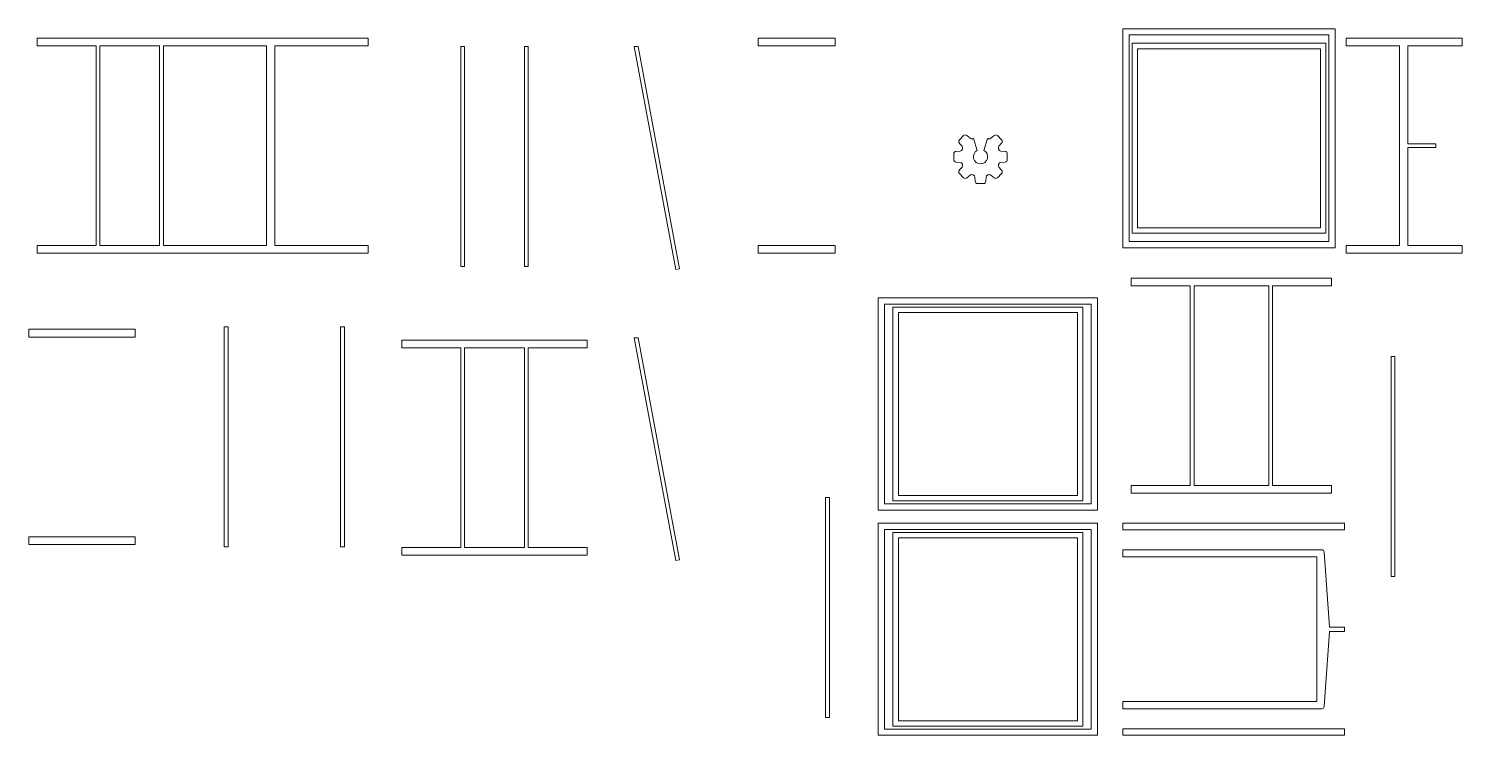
# Model space of a CAD drawing. Header units: millimetres. Extents: x 17 to 2423, y 17 to 1203.
import ezdxf

# ---------------------------------------------------------------- set-up
doc = ezdxf.new("R2010")
doc.units = ezdxf.units.MM

msp = doc.modelspace()

# ---------------------------------------------------------------- linework, layer by layer
at = {"color": 7, "linetype": 'Continuous', "lineweight": 15}
for p, q in [((2209.4, 1203), (1853.4, 1203)), ((1853.4, 1203), (1853.4, 835)), ((2209.4, 835), (2209.4, 1203)), ((31, 1187), (586.6, 1187)), ((31, 1187), (31, 1174)), ((586.6, 1187), (586.6, 1174)), ((1241.3, 1187), (1370.3, 1187)), ((1241.3, 1187), (1241.3, 1174)), ((1370.3, 1187), (1370.3, 1174)), ((1864, 1192.4), (1864, 845.6)), ((2198.8, 1192.4), (1864, 1192.4)), ((2198.8, 845.6), (2198.8, 1192.4)), ((2228, 1187), (2423, 1187)), ((2228, 1187), (2228, 1174)), ((2423, 1187), (2423, 1174)), ((31, 1174), (130, 1174)), ((130, 1174), (130, 839)), ((136.5, 1174), (236.8, 1174)), ((136.5, 1174), (136.5, 839)), ((236.8, 1174), (236.8, 839)), ((243.3, 1174), (243.3, 839)), ((243.3, 1174), (416.1, 1174)), ((416.1, 1174), (416.1, 839)), ((429.9, 1174), (429.9, 839)), ((429.9, 1174), (586.6, 1174)), ((742.1, 1173), (748.6, 1173)), ((742.1, 1173), (742.1, 804)), ((748.6, 1173), (748.6, 804)), ((848.9, 1173), (855.4, 1173)), ((848.9, 1173), (848.9, 804)), ((855.4, 1173), (855.4, 804)), ((1040, 1173), (1033.4, 1173)), ((1033.4, 1173), (1103, 799)), ((1109.4, 800.2), (1040, 1173)), ((1241.3, 1174), (1370.3, 1174)), ((2193.8, 1178.4), (1869, 1178.4)), ((1869, 1178.4), (1869, 859.6)), ((1878, 1169.4), (1878, 868.6)), ((2184.8, 1169.4), (1878, 1169.4)), ((2184.8, 868.6), (2184.8, 1169.4)), ((2193.8, 859.6), (2193.8, 1178.4)), ((2228, 1174), (2317.8, 1174)), ((2317.8, 1174), (2317.8, 839)), ((2331.6, 1174), (2331.6, 1009.5)), ((2331.6, 1174), (2423, 1174)), ((1578.8, 1011), (1583.5, 1005.6)), ((1586.1, 1023.5), (1579, 1016.4)), ((1596.9, 1019), (1591.5, 1023.7)), ((1608.9, 998.8), (1602.4, 1018.9)), ((1626.4, 1018.9), (1619.9, 998.8)), ((1637.2, 1023.7), (1631.8, 1019)), ((1649.7, 1016.4), (1642.7, 1023.5)), ((1645.3, 1005.6), (1649.9, 1011)), ((1569.4, 993.1), (1569.4, 983.1)), ((1580.2, 997.6), (1573.1, 997.1)), ((1655.7, 997.1), (1648.6, 997.6)), ((1659.4, 983.1), (1659.4, 993.1)), ((2331.6, 1009.5), (2378.5, 1009.5)), ((2331.6, 839), (2331.6, 1003.5)), ((2331.6, 1003.5), (2378.5, 1003.5)), ((2378.5, 1009.5), (2378.5, 1003.5)), ((1573.1, 979.1), (1580.2, 978.6)), ((1583.5, 970.7), (1578.8, 965.3)), ((1649.9, 965.3), (1645.3, 970.7)), ((1648.6, 978.6), (1655.7, 979.1)), ((1579, 959.8), (1586.1, 952.8)), ((1591.5, 952.6), (1596.9, 957.2)), ((1604.9, 953.9), (1605.4, 946.8)), ((1609.4, 943.1), (1619.4, 943.1)), ((1623.4, 946.8), (1623.9, 953.9)), ((1631.8, 957.2), (1637.2, 952.6)), ((1642.7, 952.8), (1649.7, 959.8)), ((1878, 868.6), (2184.8, 868.6)), ((1864, 845.6), (2198.8, 845.6)), ((1869, 859.6), (2193.8, 859.6)), ((31, 839), (130, 839)), ((31, 826), (31, 839)), ((31, 826), (586.6, 826)), ((136.5, 839), (236.8, 839)), ((243.3, 839), (416.1, 839)), ((429.9, 839), (586.6, 839)), ((586.6, 826), (586.6, 839)), ((1241.3, 839), (1370.3, 839)), ((1241.3, 826), (1241.3, 839)), ((1241.3, 826), (1370.3, 826)), ((1370.3, 826), (1370.3, 839)), ((1853.4, 835), (2209.4, 835)), ((2228, 839), (2317.8, 839)), ((2228, 826), (2228, 839)), ((2228, 826), (2423, 826)), ((2331.6, 839), (2423, 839)), ((2423, 826), (2423, 839)), ((742.1, 804), (748.6, 804)), ((848.9, 804), (855.4, 804)), ((1103, 799), (1109.4, 800.2)), ((1867.4, 784.5), (2203.7, 784.5)), ((1867.4, 784.5), (1867.4, 771.5)), ((1867.4, 771.5), (1966.4, 771.5)), ((1966.4, 771.5), (1966.4, 436.5)), ((1972.9, 771.5), (1972.9, 436.5)), ((1972.9, 771.5), (2098.2, 771.5)), ((2098.2, 771.5), (2098.2, 436.5)), ((2104.7, 771.5), (2104.7, 436.5)), ((2203.7, 771.5), (2104.7, 771.5)), ((2203.7, 784.5), (2203.7, 771.5)), ((1442.9, 751.1), (1442.9, 395.1)), ((1810.9, 751.1), (1442.9, 751.1)), ((1810.9, 395.1), (1810.9, 751.1)), ((1453.5, 740.5), (1453.5, 405.7)), ((1800.3, 740.5), (1453.5, 740.5)), ((1467.5, 735.5), (1467.5, 410.7)), ((1786.3, 735.5), (1467.5, 735.5)), ((1777.3, 726.5), (1476.5, 726.5)), ((1476.5, 726.5), (1476.5, 419.7)), ((1777.3, 419.7), (1777.3, 726.5)), ((1786.3, 410.7), (1786.3, 735.5)), ((1800.3, 405.7), (1800.3, 740.5)), ((17, 698.4), (196, 698.4)), ((17, 698.4), (17, 685.4)), ((196, 698.4), (196, 685.4)), ((345.3, 702.4), (351.8, 702.4)), ((345.3, 702.4), (345.3, 333.4)), ((351.8, 702.4), (351.8, 333.4)), ((540.6, 702.4), (547.1, 702.4)), ((540.6, 702.4), (540.6, 333.4)), ((547.1, 702.4), (547.1, 333.4)), ((17, 685.4), (196, 685.4)), ((643.1, 680.4), (954.4, 680.4)), ((643.1, 680.4), (643.1, 667.4)), ((954.4, 680.4), (954.4, 667.4)), ((1033.4, 684.4), (1040, 684.4)), ((1033.4, 684.4), (1103, 310.4)), ((1109.4, 311.6), (1040, 684.4)), ((643.1, 667.4), (742.1, 667.4)), ((742.1, 332.4), (742.1, 667.4)), ((748.6, 332.4), (748.6, 667.4)), ((748.6, 667.4), (848.9, 667.4)), ((848.9, 332.4), (848.9, 667.4)), ((855.4, 332.4), (855.4, 667.4)), ((855.4, 667.4), (954.4, 667.4)), ((2303.5, 652.8), (2303.5, 283.8)), ((2303.5, 652.8), (2310, 652.8)), ((2310, 652.8), (2310, 283.8)), ((1867.4, 436.5), (1966.4, 436.5)), ((1867.4, 423.5), (1867.4, 436.5)), ((1972.9, 436.5), (2098.2, 436.5)), ((2203.7, 436.5), (2104.7, 436.5)), ((2203.7, 423.5), (2203.7, 436.5)), ((1354.3, 416), (1354.3, 47)), ((1354.3, 416), (1360.8, 416)), ((1360.8, 416), (1360.8, 47)), ((1467.5, 410.7), (1786.3, 410.7)), ((1476.5, 419.7), (1777.3, 419.7)), ((1867.4, 423.5), (2203.7, 423.5)), ((1442.9, 395.1), (1810.9, 395.1)), ((1453.5, 405.7), (1800.3, 405.7)), ((1442.9, 373), (1442.9, 17)), ((1810.9, 373), (1442.9, 373)), ((1453.5, 362.4), (1453.5, 27.6)), ((1800.3, 362.4), (1453.5, 362.4)), ((1800.3, 27.6), (1800.3, 362.4)), ((1810.9, 17), (1810.9, 373)), ((1853.4, 373), (2225.3, 373)), ((1853.4, 373), (1853.4, 362)), ((1853.4, 362), (2225.3, 362)), ((2225.3, 373), (2225.3, 362)), ((17, 350.4), (196, 350.4)), ((17, 337.4), (17, 350.4)), ((17, 337.4), (196, 337.4)), ((196, 337.4), (196, 350.4)), ((1467.5, 357.4), (1467.5, 32.6)), ((1786.3, 357.4), (1467.5, 357.4)), ((1777.3, 348.4), (1476.5, 348.4)), ((1476.5, 348.4), (1476.5, 41.6)), ((1777.3, 41.6), (1777.3, 348.4)), ((1786.3, 32.6), (1786.3, 357.4)), ((345.3, 333.4), (351.8, 333.4)), ((540.6, 333.4), (547.1, 333.4)), ((643.1, 332.4), (742.1, 332.4)), ((643.1, 319.4), (643.1, 332.4)), ((643.1, 319.4), (954.4, 319.4)), ((748.6, 332.4), (848.9, 332.4)), ((855.4, 332.4), (954.4, 332.4)), ((954.4, 319.4), (954.4, 332.4)), ((2187.1, 328.5), (1853.4, 328.5)), ((1853.4, 328.5), (1853.4, 316.5)), ((1853.4, 316.5), (2178.8, 316.5)), ((2178.8, 316.5), (2178.8, 73.5)), ((2199.9, 198.5), (2191.1, 324.8)), ((1103, 310.4), (1109.4, 311.6)), ((2303.5, 283.8), (2310, 283.8)), ((2199.9, 198.5), (2225.3, 198.5)), ((2225.3, 198.5), (2225.3, 191.5)), ((2199.9, 191.5), (2191.1, 65.2)), ((2225.3, 191.5), (2199.9, 191.5)), ((1853.4, 73.5), (2178.8, 73.5)), ((1853.4, 61.5), (1853.4, 73.5)), ((2187.1, 61.5), (1853.4, 61.5)), ((1354.3, 47), (1360.8, 47)), ((1453.5, 27.6), (1800.3, 27.6)), ((1467.5, 32.6), (1786.3, 32.6)), ((1476.5, 41.6), (1777.3, 41.6)), ((1853.4, 28), (2225.3, 28)), ((1853.4, 17), (1853.4, 28)), ((2225.3, 17), (2225.3, 28)), ((1442.9, 17), (1810.9, 17)), ((1853.4, 17), (2225.3, 17))]:
    msp.add_line(p, q, dxfattribs=at)
for centre, radius, start, end in [((1581.9, 1013.6), 4, 135, 221), ((1581.9, 1013.6), 4, 135, 221), ((1588.9, 1020.7), 4, 49, 135), ((1588.9, 1020.7), 4, 49, 135), ((1599.5, 1022), 4, 229, 293.639), ((1599.5, 1022), 4, 229, 293.639), ((1614.4, 988.1), 33, 111.3237, 113.639), ((1614.4, 988.1), 33, 111.3237, 113.639), ((1614.4, 988.1), 33, 66.361, 68.6763), ((1614.4, 988.1), 33, 66.361, 68.6763), ((1629.2, 1022), 4, 246.361, 311), ((1629.2, 1022), 4, 246.361, 311), ((1639.8, 1020.7), 4, 45, 131), ((1639.8, 1020.7), 4, 45, 131), ((1646.9, 1013.6), 4, 319, 45), ((1646.9, 1013.6), 4, 319, 45), ((1573.4, 993.1), 4, 94, 180), ((1573.4, 993.1), 4, 94, 180), ((1579.9, 1001.6), 4, 274, 338.639), ((1579.9, 1001.6), 4, 274, 338.639), ((1580.5, 1003), 4, 336.361, 41), ((1580.5, 1003), 4, 336.361, 41), ((1614.4, 988.1), 33, 156.361, 158.639), ((1614.4, 988.1), 33, 156.361, 158.639), ((1614.4, 988.1), 12, 117.1742, 62.8258), ((1614.4, 988.1), 12, 117.1742, 62.8258), ((1648.3, 1003), 4, 139, 203.639), ((1648.3, 1003), 4, 139, 203.639), ((1614.4, 988.1), 33, 21.361, 23.639), ((1614.4, 988.1), 33, 21.361, 23.639), ((1648.8, 1001.6), 4, 201.361, 266), ((1648.8, 1001.6), 4, 201.361, 266), ((1655.4, 993.1), 4, 0, 86), ((1655.4, 993.1), 4, 0, 86), ((1573.4, 983.1), 4, 180, 266), ((1573.4, 983.1), 4, 180, 266), ((1581.9, 962.7), 4, 139, 225), ((1581.9, 962.7), 4, 139, 225), ((1579.9, 974.6), 4, 21.361, 86), ((1579.9, 974.6), 4, 21.361, 86), ((1580.5, 973.3), 4, 319, 23.639), ((1580.5, 973.3), 4, 319, 23.639), ((1614.4, 988.1), 33, 201.361, 203.639), ((1614.4, 988.1), 33, 201.361, 203.639), ((1648.3, 973.3), 4, 156.361, 221), ((1648.3, 973.3), 4, 156.361, 221), ((1614.4, 988.1), 33, 336.361, 338.639), ((1614.4, 988.1), 33, 336.361, 338.639), ((1648.8, 974.6), 4, 94, 158.639), ((1648.8, 974.6), 4, 94, 158.639), ((1646.9, 962.7), 4, 315, 41), ((1646.9, 962.7), 4, 315, 41), ((1655.4, 983.1), 4, 274, 0), ((1655.4, 983.1), 4, 274, 0), ((1588.9, 955.6), 4, 225, 311), ((1588.9, 955.6), 4, 225, 311), ((1599.5, 954.2), 4, 66.361, 131), ((1599.5, 954.2), 4, 66.361, 131), ((1614.4, 988.1), 33, 246.361, 248.639), ((1614.4, 988.1), 33, 246.361, 248.639), ((1600.9, 953.7), 4, 4, 68.639), ((1600.9, 953.7), 4, 4, 68.639), ((1609.4, 947.1), 4, 184, 270), ((1609.4, 947.1), 4, 184, 270), ((1619.4, 947.1), 4, 270, 356), ((1619.4, 947.1), 4, 270, 356), ((1627.9, 953.7), 4, 111.361, 176), ((1627.9, 953.7), 4, 111.361, 176), ((1614.4, 988.1), 33, 291.361, 293.639), ((1614.4, 988.1), 33, 291.361, 293.639), ((1629.2, 954.2), 4, 49, 113.639), ((1629.2, 954.2), 4, 49, 113.639), ((1639.8, 955.6), 4, 229, 315), ((1639.8, 955.6), 4, 229, 315), ((2187.1, 324.5), 4, 4, 90), ((2187.1, 324.5), 4, 4, 90), ((2187.1, 65.5), 4, 270, 356), ((2187.1, 65.5), 4, 270, 356)]:
    msp.add_arc(centre, radius, start, end, dxfattribs=at)

doc.saveas('drawing.dxf')
